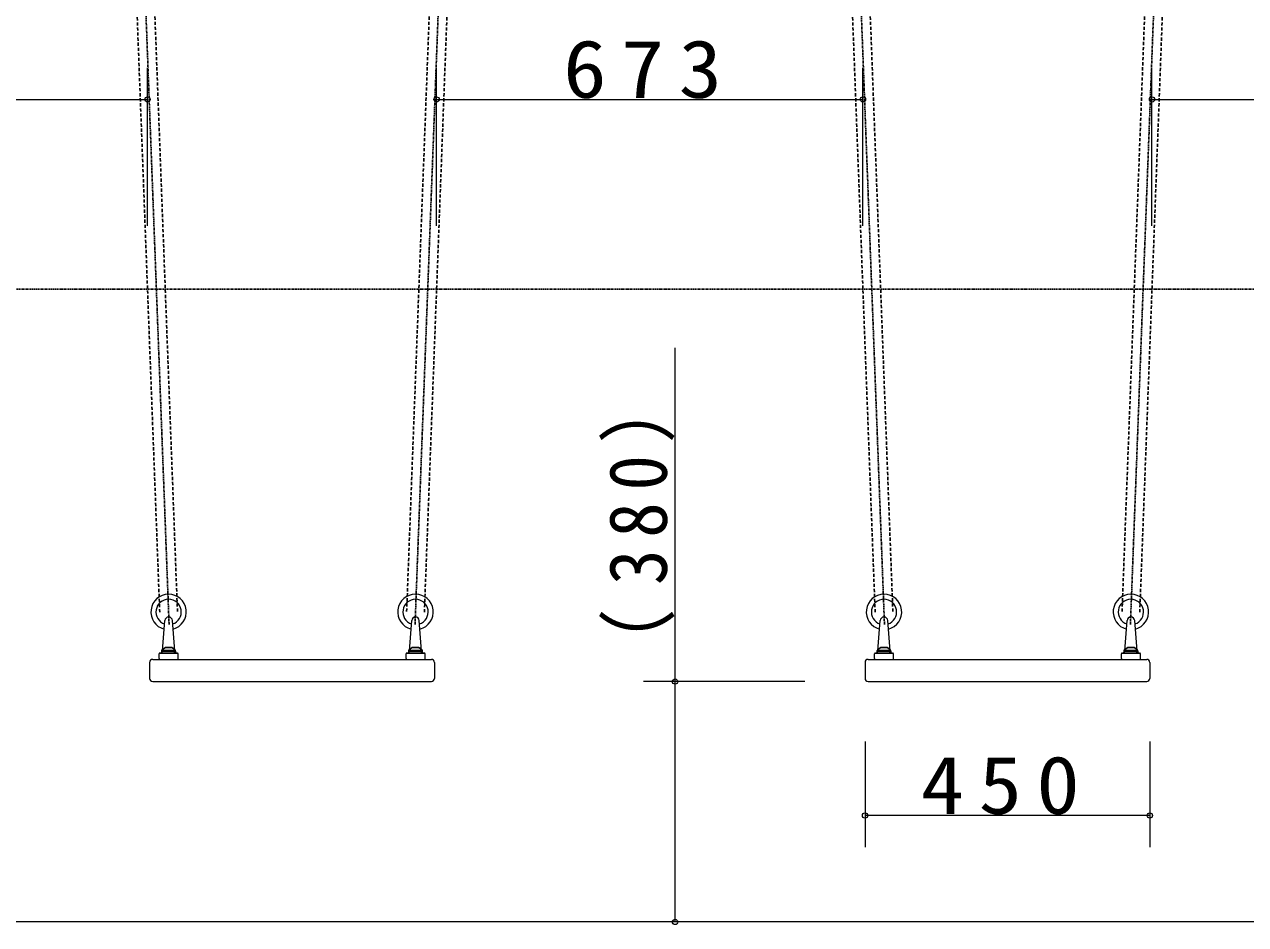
# Model space of a CAD drawing. Units: millimetres at full size. Extents: x -35408 to 0, y -49934 to 13350.
# Drawn here: x -17263 to -15334, y 2896 to 4319 of the extents above; entities that cross this region are included whole.
import ezdxf

# ---------------------------------------------------------------- set-up
doc = ezdxf.new("R2010")
doc.units = ezdxf.units.MM
doc.linetypes.add('USER2', pattern=[6, 3, -1, 1, -1])
doc.linetypes.add('USER4', pattern=[8, 5, -3])
doc.layers.add('線', color=2, linetype='Continuous', lineweight=25)
doc.layers.add('補助', color=2, linetype='Continuous', lineweight=25)
doc.styles.add('ＭＳ ゴシック', font='')
doc.styles.get('ＭＳ ゴシック').set_extended_font_data('MS Gothic')

# ---------------------------------------------------------------- blocks, each defined once
blk = doc.blocks.new('dimension_origin')
at = {"color": 0, "linetype": 'Continuous', "lineweight": -2}
blk.add_circle((0, 0), 1.25, dxfattribs=at)

msp = doc.modelspace()

# ---------------------------------------------------------------- linework, layer by layer
at = {"layer": '線', "color": 4, "linetype": 'USER4'}
for p, q in [((-17048.99, 3389.471), (-17118.99, 5239.421)), ((-17021.01, 3390.529), (-17091.01, 5240.479)), ((-16658.99, 3390.529), (-16588.99, 5240.479)), ((-16631.01, 3389.471), (-16561.01, 5239.421)), ((-15918.99, 3389.471), (-15988.99, 5239.421)), ((-15891.01, 3390.529), (-15961.01, 5240.479)), ((-15528.99, 3390.529), (-15458.99, 5240.479)), ((-15501.01, 3389.471), (-15431.01, 5239.421))]:
    msp.add_line(p, q, dxfattribs=at)
at = {"layer": '線', "color": 20, "linetype": 'USER2'}
for p, q in [((-17034.245, 3370.048), (-17105, 5239.95)), ((-16645.755, 3370.048), (-16575, 5239.95)), ((-15904.245, 3370.048), (-15975, 5239.95)), ((-15515.755, 3370.048), (-15445, 5239.95)), ((-11809.329, 3900), (-17750.671, 3900))]:
    msp.add_line(p, q, dxfattribs=at)
at = {"layer": '線', "color": 7, "lineweight": 13}
for p, q in [((-17044.712, 3328.689), (-17040.982, 3376.467)), ((-17025.288, 3328.689), (-17029.018, 3376.467)), ((-16654.712, 3328.689), (-16650.982, 3376.467)), ((-16635.288, 3328.689), (-16639.018, 3376.467)), ((-15914.712, 3328.689), (-15910.982, 3376.467)), ((-15895.288, 3328.689), (-15899.018, 3376.467)), ((-15524.712, 3328.689), (-15520.982, 3376.467)), ((-15505.288, 3328.689), (-15509.018, 3376.467)), ((-17050, 3316.2), (-17050, 3323.8)), ((-17048.8, 3325), (-17021.2, 3325)), ((-17020, 3316.2), (-17020, 3323.8)), ((-16660, 3316.2), (-16660, 3323.8)), ((-16658.8, 3325), (-16631.2, 3325)), ((-16630, 3316.2), (-16630, 3323.8)), ((-15920, 3316.2), (-15920, 3323.8)), ((-15918.8, 3325), (-15891.2, 3325)), ((-15890, 3316.2), (-15890, 3323.8)), ((-15530, 3316.2), (-15530, 3323.8)), ((-15528.8, 3325), (-15501.2, 3325)), ((-15500, 3316.2), (-15500, 3323.8)), ((-17065, 3310), (-17065, 3285)), ((-17060, 3315), (-16620, 3315)), ((-17048.8, 3315), (-17021.2, 3315)), ((-16658.8, 3315), (-16631.2, 3315)), ((-16615, 3310), (-16615, 3285)), ((-15935, 3310), (-15935, 3285)), ((-15930, 3315), (-15490, 3315)), ((-15918.8, 3315), (-15891.2, 3315)), ((-15528.8, 3315), (-15501.2, 3315)), ((-15485, 3310), (-15485, 3285)), ((-17060, 3280), (-16620, 3280)), ((-15930, 3280), (-15490, 3280)), ((-14810.25, 2900), (-17926.998, 2900))]:
    msp.add_line(p, q, dxfattribs=at)
at = {"layer": '線'}
for p, q in [((-17045.75, 3328), (-17024.25, 3328)), ((-17045.75, 3328), (-17045.75, 3325)), ((-17045.75, 3325), (-17024.25, 3325)), ((-17045.537, 3329), (-17045.537, 3328)), ((-17045.537, 3329), (-17024.537, 3329)), ((-17045.537, 3328), (-17024.537, 3328)), ((-17040.037, 3333.8), (-17030.037, 3333.8)), ((-17025.389, 3325), (-17026.193, 3328)), ((-17024.25, 3325), (-17025.054, 3328)), ((-17024.537, 3329), (-17024.537, 3328)), ((-17024.25, 3328), (-17024.25, 3325)), ((-16655.75, 3328), (-16634.25, 3328)), ((-16655.75, 3328), (-16655.75, 3325)), ((-16655.75, 3325), (-16634.25, 3325)), ((-16655.537, 3329), (-16655.537, 3328)), ((-16655.537, 3329), (-16634.537, 3329)), ((-16655.537, 3328), (-16634.537, 3328)), ((-16650.037, 3333.8), (-16640.037, 3333.8)), ((-16635.389, 3325), (-16636.193, 3328)), ((-16634.25, 3325), (-16635.054, 3328)), ((-16634.537, 3329), (-16634.537, 3328)), ((-16634.25, 3328), (-16634.25, 3325)), ((-15915.75, 3328), (-15894.25, 3328)), ((-15915.75, 3328), (-15915.75, 3325)), ((-15915.75, 3325), (-15894.25, 3325)), ((-15915.537, 3329), (-15915.537, 3328)), ((-15915.537, 3329), (-15894.537, 3329)), ((-15915.537, 3328), (-15894.537, 3328)), ((-15910.037, 3333.8), (-15900.037, 3333.8)), ((-15895.389, 3325), (-15896.193, 3328)), ((-15894.25, 3325), (-15895.054, 3328)), ((-15894.537, 3329), (-15894.537, 3328)), ((-15894.25, 3328), (-15894.25, 3325)), ((-15525.75, 3328), (-15504.25, 3328)), ((-15525.75, 3328), (-15525.75, 3325)), ((-15525.75, 3325), (-15504.25, 3325)), ((-15525.537, 3329), (-15525.537, 3328)), ((-15525.537, 3329), (-15504.537, 3329)), ((-15525.537, 3328), (-15504.537, 3328)), ((-15520.037, 3333.8), (-15510.037, 3333.8)), ((-15505.389, 3325), (-15506.193, 3328)), ((-15504.25, 3325), (-15505.054, 3328)), ((-15504.537, 3329), (-15504.537, 3328)), ((-15504.25, 3328), (-15504.25, 3325))]:
    msp.add_line(p, q, dxfattribs=at)
at = {"layer": '線', "color": 7, "lineweight": 13}
for centre, radius, start, end in [((-17035, 3390), 28, 284.56426, 255.43574), ((-16645, 3390), 28, 284.56426, 255.43574), ((-15905, 3390), 28, 284.56426, 255.43574), ((-15515, 3390), 28, 284.56426, 255.43574), ((-17035, 3390), 20, 288.67646, 251.32354), ((-16645, 3390), 20, 288.67646, 251.32354), ((-15905, 3390), 20, 288.67646, 251.32354), ((-15515, 3390), 20, 288.67646, 251.32354), ((-17035, 3376), 6, 4.46422, 175.53578), ((-16645, 3376), 6, 4.46422, 175.53578), ((-15905, 3376), 6, 4.46422, 175.53578), ((-15515, 3376), 6, 4.46422, 175.53578), ((-17048.8, 3323.8), 1.2, 90, 180), ((-17048.7, 3329), 4, 270, 355.53578), ((-17021.3, 3329), 4, 184.46422, 270), ((-17021.2, 3323.8), 1.2, 0, 90), ((-16658.8, 3323.8), 1.2, 90, 180), ((-16658.7, 3329), 4, 270, 355.53578), ((-16631.3, 3329), 4, 184.46422, 270), ((-16631.2, 3323.8), 1.2, 0, 90), ((-15918.8, 3323.8), 1.2, 90, 180), ((-15918.7, 3329), 4, 270, 355.53578), ((-15891.3, 3329), 4, 184.46422, 270), ((-15891.2, 3323.8), 1.2, 0, 90), ((-15528.8, 3323.8), 1.2, 90, 180), ((-15528.7, 3329), 4, 270, 355.53578), ((-15501.3, 3329), 4, 184.46422, 270), ((-15501.2, 3323.8), 1.2, 0, 90), ((-17060, 3310), 5, 90, 180), ((-17048.8, 3316.2), 1.2, 180, 270), ((-17021.2, 3316.2), 1.2, 270, 0), ((-16658.8, 3316.2), 1.2, 180, 270), ((-16631.2, 3316.2), 1.2, 270, 0), ((-16620, 3310), 5, 0, 90), ((-15930, 3310), 5, 90, 180), ((-15918.8, 3316.2), 1.2, 180, 270), ((-15891.2, 3316.2), 1.2, 270, 0), ((-15528.8, 3316.2), 1.2, 180, 270), ((-15501.2, 3316.2), 1.2, 270, 0), ((-15490, 3310), 5, 0, 90), ((-17060, 3285), 5, 180, 270), ((-16620, 3285), 5, 270, 0), ((-15930, 3285), 5, 180, 270), ((-15490, 3285), 5, 270, 0)]:
    msp.add_arc(centre, radius, start, end, dxfattribs=at)
at = {"layer": '線'}
for centre, start, end in [((-17035.037, 3322.52), 113.90552, 148.31866), ((-17035.037, 3322.52), 31.68134, 66.09448), ((-16645.037, 3322.52), 113.90552, 148.31866), ((-16645.037, 3322.52), 31.68134, 66.09448), ((-15905.037, 3322.52), 113.90552, 148.31866), ((-15905.037, 3322.52), 31.68134, 66.09448), ((-15515.037, 3322.52), 113.90552, 148.31866), ((-15515.037, 3322.52), 31.68134, 66.09448)]:
    msp.add_arc(centre, 12.339, start, end, dxfattribs=at)
at = {"layer": '補助', "lineweight": 13}
for p, q in [((-17068.308, 4000), (-17068.308, 4250)), ((-16611.692, 3999.999), (-16611.692, 4250)), ((-15938.308, 4000), (-15938.308, 4250)), ((-15481.692, 4000), (-15481.692, 4250)), ((-17750.671, 4200), (-17068.308, 4200)), ((-16611.692, 4200), (-15938.308, 4200)), ((-15481.692, 4200), (-14810.25, 4200)), ((-16235, 2900), (-16235, 3807.381)), ((-16030, 3280), (-16285, 3280)), ((-15935, 3185), (-15935, 3018.279)), ((-15485, 3185), (-15485, 3018.279)), ((-15485, 3068.279), (-15935, 3068.279)), ((-16030, 2900), (-16285, 2900))]:
    msp.add_line(p, q, dxfattribs=at)

# ---------------------------------------------------------------- block references
at = {"layer": '補助', "lineweight": 13, "xscale": 3.33, "yscale": 3.33}
for p, rotation in [((-17068.308, 4200), 180), ((-15938.308, 4200), 180), ((-16235, 3280), 270), ((-15485, 3068.279), 180), ((-16235, 2900), 90)]:
    msp.add_blockref('dimension_origin', p, dxfattribs=dict(at, rotation=rotation))
for p in [(-16611.692, 4200), (-15481.692, 4200), (-15935, 3068.279)]:
    msp.add_blockref('dimension_origin', p, dxfattribs=at)

# ---------------------------------------------------------------- texts
at = {"layer": '補助', "char_height": 91.64, "attachment_point": 8, "style": 'ＭＳ ゴシック'}
for s, insert in [('\\T1.33;\\W1.1;673', (-16275, 4201)), ('\\T1.33;\\W1.1;450', (-15710, 3069.279))]:
    msp.add_mtext(s, dxfattribs=dict(at, insert=insert))
at = {"layer": '補助', "insert": (-16236, 3544.524), "char_height": 91.64, "attachment_point": 8, "rotation": 90, "style": 'ＭＳ ゴシック'}
msp.add_mtext('\\T1.33;\\W0.9;（380）', dxfattribs=at)

doc.saveas('drawing.dxf')
